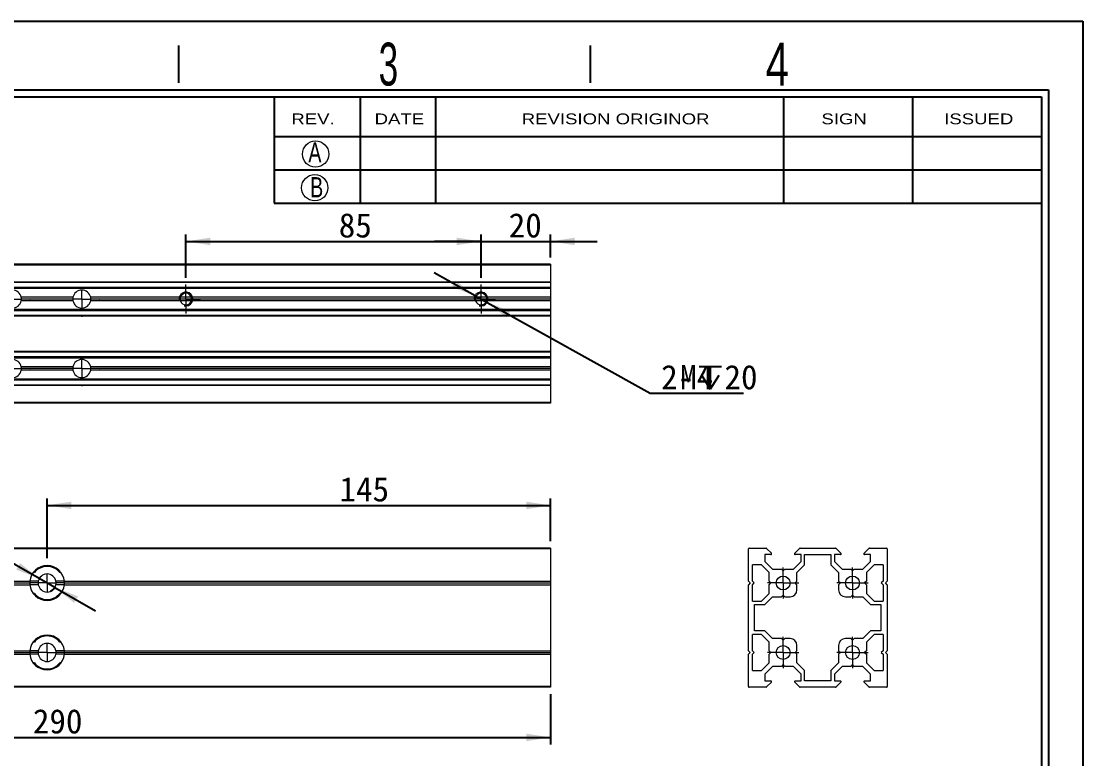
# Model space of a CAD drawing. Header units: millimetres. Extents: x 4 to 590, y 3 to 417.
# Drawn here: x 284.5 to 590.2, y 205.1 to 417.3 of the extents above; entities that cross this region are included whole.
import ezdxf

# ---------------------------------------------------------------- set-up
doc = ezdxf.new("R2010")
doc.units = ezdxf.units.MM
doc.header["$LTSCALE"] = 2
doc.linetypes.add('CENTER', pattern=[10.16, 6.35, -1.27, 1.27, -1.27])
doc.layers.add('DIM', color=5, linetype='Continuous')
doc.layers.add('SLD-0', color=179, linetype='Continuous')
doc.layers.add('中心线', color=1, linetype='CENTER', lineweight=15)
doc.styles.add('SLDTEXTSTYLE0', font='SIMSUN.TTC', dxfattribs={"width": 0.67})
doc.styles.add('SLDTEXTSTYLE10', font='ARIAL.TTF', dxfattribs={"width": 1.2324})
doc.styles.add('SLDTEXTSTYLE14', font='SIMSUN.TTC')
doc.styles.add('SLDTEXTSTYLE5', font='GOTHIC.TTF', dxfattribs={"width": 0.7304})
doc.styles.add('SLDTEXTSTYLE6', font='GOTHIC.TTF', dxfattribs={"width": 0.61171})
doc.dimstyles.new('SLDDIMSTYLE0', dxfattribs={"dimtxt": 7, "dimasz": 7, "dimexe": 0, "dimexo": 0.0625, "dimgap": 1.75, "dimtad": 2, "dimrnd": 1e-09, "dimzin": 12, "dimdsep": 46, "dimtxsty": 'SLDTEXTSTYLE0', "dimsah": 1, "dimcen": 0.09, "dimadec": 0, "dimazin": 3, "dimtfac": 1, "dimtofl": 0, "dimtmove": 0, "dimatfit": 3, "dimfxl": 0, "dimfrac": 2, "dimtolj": 1, "dimtzin": 12, "dimarcsym": 0})
doc.dimstyles.new('SLDDIMSTYLE1', dxfattribs={"dimtxt": 7, "dimasz": 7, "dimexe": 0, "dimexo": 0.0625, "dimgap": 1.75, "dimtad": 2, "dimrnd": 1e-09, "dimzin": 12, "dimdsep": 46, "dimtxsty": 'SLDTEXTSTYLE0', "dimsah": 1, "dimcen": 0.09, "dimadec": 0, "dimazin": 3, "dimtfac": 1, "dimtmove": 0, "dimatfit": 0, "dimfxl": 0, "dimfrac": 2, "dimtolj": 1, "dimtzin": 12, "dimarcsym": 0})
doc.dimstyles.new('SLDDIMSTYLE2', dxfattribs={"dimtxt": 7, "dimasz": 7, "dimexe": 0, "dimexo": 0.0625, "dimgap": 1.75, "dimtad": 0, "dimtih": 1, "dimtoh": 1, "dimrnd": 1e-09, "dimzin": 12, "dimdsep": 46, "dimtxsty": 'SLDTEXTSTYLE0', "dimsah": 1, "dimcen": 0, "dimadec": 0, "dimazin": 3, "dimtfac": 1, "dimtmove": 0, "dimatfit": 3, "dimfxl": 0, "dimfrac": 2, "dimtolj": 1, "dimtzin": 12, "dimarcsym": 0})

# ---------------------------------------------------------------- blocks, each defined once
blk = doc.blocks.new('_D_3')
at = {"layer": 'DIM'}
for p, q in [((291.91, 262.76), (291.91, 279.99)), ((436.91, 267.66), (436.91, 279.99)), ((291.91, 277.99), (436.91, 277.99))]:
    blk.add_line(p, q, dxfattribs=at)
for points in [[(291.91, 277.99), (298.91, 276.91), (298.91, 279.07)], [(436.91, 277.99), (429.91, 279.07), (429.91, 276.91)]]:
    blk.add_solid(points, dxfattribs=at)
at = {"layer": 'DIM', "insert": (376.13, 286.14), "char_height": 7, "attachment_point": 1, "style": 'SLDTEXTSTYLE14'}
blk.add_mtext('145', dxfattribs=at)
blk = doc.blocks.new('_D_4')
at = {"layer": 'DIM'}
for p, q in [((146.91, 223.66), (146.91, 209.21)), ((436.91, 223.66), (436.91, 209.21)), ((146.91, 211.21), (436.91, 211.21))]:
    blk.add_line(p, q, dxfattribs=at)
for points in [[(146.91, 211.21), (153.91, 210.13), (153.91, 212.29)], [(436.91, 211.21), (429.91, 212.29), (429.91, 210.13)]]:
    blk.add_solid(points, dxfattribs=at)
at = {"layer": 'DIM', "insert": (287.82, 219.35), "char_height": 7, "attachment_point": 1, "style": 'SLDTEXTSTYLE14'}
blk.add_mtext('290', dxfattribs=at)
blk = doc.blocks.new('SW_SYMBOL_HOLE_SPOT')
at = {"layer": 'DIM', "color": 0}
for p, q in [((0, 1750), (0, 150)), ((3200, 150), (3200, 1750)), ((0, 150), (3200, 150))]:
    blk.add_line(p, q, dxfattribs=at)
blk = doc.blocks.new('SW_SYMBOL_HOLE_DEPTH')
at = {"layer": 'DIM', "color": 0}
for p, q in [((0, 1750), (1600, 1750)), ((800, 1750), (800, 150)), ((200, 1110), (800, 150)), ((1400, 1110), (800, 150))]:
    blk.add_line(p, q, dxfattribs=at)
blk = doc.blocks.new('_D_5')
at = {"layer": 'DIM'}
for p, q in [((254.89, 276.84), (208.59, 276.84)), ((289.66, 256.95), (254.89, 276.84)), ((294.17, 254.36), (289.66, 256.95)), ((294.17, 254.36), (305.85, 247.68))]:
    blk.add_line(p, q, dxfattribs=at)
blk.add_arc((291.91, 255.66), 2.6, 292.652, 333.5189, dxfattribs=at)
for points in [[(289.66, 256.95), (284.12, 261.36), (283.05, 259.49)], [(294.17, 254.36), (299.71, 249.95), (300.78, 251.82)]]:
    blk.add_solid(points, dxfattribs=at)
at = {"layer": 'DIM', "xscale": 0.004072727272727273, "yscale": 0.004072727272727273, "zscale": 0.004072727272727273}
for name, p in [('SW_SYMBOL_HOLE_SPOT', (210.24, 277.42)), ('SW_SYMBOL_HOLE_DEPTH', (240, 277.42))]:
    blk.add_blockref(name, p, dxfattribs=at)
at = {"layer": 'DIM', "char_height": 7, "attachment_point": 1, "style": 'SLDTEXTSTYLE14'}
for s, insert in [('2- ', (208.59, 295.14)), ('%%c', (216.75, 295.14)), ('5.2', (224.49, 295.14)), ('THROUGH', (232.66, 295.14)), ('%%c', (224.09, 284.99)), ('9.5', (231.83, 284.99)), ('6', (247.33, 284.99))]:
    blk.add_mtext(s, dxfattribs=dict(at, insert=insert))
blk = doc.blocks.new('SW_CENTERMARKSYMBOL_4')
at = {"layer": '中心线', "color": 0}
for p, q in [((0, 5), (0, 5.1)), ((-5, 0), (-5.1, 0)), ((0, 0), (-2.5, 0)), ((0, 0), (0, 2.5)), ((0, 0), (0, -2.5)), ((0, 0), (2.5, 0)), ((5, 0), (5.1, 0)), ((0, -5), (0, -5.1))]:
    blk.add_line(p, q, dxfattribs=at)
blk = doc.blocks.new('SW_CENTERMARKSYMBOL_5')
at = {"layer": '中心线', "color": 0}
for p, q in [((0, 5), (0, 5.1)), ((-5, 0), (-5.1, 0)), ((0, 0), (-2.5, 0)), ((0, 0), (0, 2.5)), ((0, 0), (0, -2.5)), ((0, 0), (2.5, 0)), ((5, 0), (5.1, 0)), ((0, -5), (0, -5.1))]:
    blk.add_line(p, q, dxfattribs=at)
blk = doc.blocks.new('_D_6')
at = {"layer": 'DIM'}
for p, q in [((416.91, 343.53), (416.91, 355.97)), ((436.91, 349.38), (436.91, 355.97)), ((416.91, 353.97), (403.45, 353.97)), ((416.91, 353.97), (436.91, 353.97)), ((436.91, 353.97), (450.37, 353.97))]:
    blk.add_line(p, q, dxfattribs=at)
for points in [[(416.91, 353.97), (409.91, 355.05), (409.91, 352.89)], [(436.91, 353.97), (443.91, 352.89), (443.91, 355.05)]]:
    blk.add_solid(points, dxfattribs=at)
at = {"layer": 'DIM', "insert": (424.88, 362.11), "char_height": 7, "attachment_point": 1, "style": 'SLDTEXTSTYLE14'}
blk.add_mtext('20', dxfattribs=at)
blk = doc.blocks.new('_D_7')
at = {"layer": 'DIM'}
for p, q in [((331.91, 343.53), (331.91, 355.97)), ((416.91, 343.53), (416.91, 355.97)), ((331.91, 353.97), (416.91, 353.97))]:
    blk.add_line(p, q, dxfattribs=at)
for points in [[(331.91, 353.97), (338.91, 352.89), (338.91, 355.05)], [(416.91, 353.97), (409.91, 355.05), (409.91, 352.89)]]:
    blk.add_solid(points, dxfattribs=at)
at = {"layer": 'DIM', "insert": (375.92, 362.11), "char_height": 7, "attachment_point": 1, "style": 'SLDTEXTSTYLE14'}
blk.add_mtext('85', dxfattribs=at)
blk = doc.blocks.new('_D_8')
at = {"layer": 'DIM', "color": 5}
for p, q in [((415.17, 338.35), (403.4, 344.9)), ((415.17, 338.35), (418.66, 336.41)), ((418.66, 336.41), (465.62, 310.26)), ((465.62, 310.26), (492.46, 310.26))]:
    blk.add_line(p, q, dxfattribs=at)
for points in [[(415.17, 338.35), (409.57, 342.7), (408.53, 340.82)], [(418.66, 336.41), (424.25, 332.06), (425.3, 333.94)]]:
    blk.add_solid(points, dxfattribs=at)
at = {"layer": 'DIM', "color": 5, "xscale": 0.004072727272727273, "yscale": 0.004072727272727273, "zscale": 0.004072727272727273}
blk.add_blockref('SW_SYMBOL_HOLE_DEPTH', (479.68, 310.83), dxfattribs=at)
at = {"layer": 'DIM', "color": 5, "char_height": 7, "attachment_point": 1, "style": 'SLDTEXTSTYLE14'}
for s, insert in [('2-', (468.79, 318.4)), ('M4', (474.24, 318.4)), ('20', (487.02, 318.4))]:
    blk.add_mtext(s, dxfattribs=dict(at, insert=insert))
blk = doc.blocks.new('SW_CENTERMARKSYMBOL_6')
at = {"layer": '中心线', "color": 0}
for p, q in [((0, 2.5), (0, 4.15)), ((-2.5, 0), (-4.15, 0)), ((0, 0), (-2.5, 0)), ((0, 0), (0, 2.5)), ((0, 0), (0, -2.5)), ((0, 0), (2.5, 0)), ((2.5, 0), (4.15, 0)), ((0, -2.5), (0, -4.15))]:
    blk.add_line(p, q, dxfattribs=at)
blk = doc.blocks.new('SW_CENTERMARKSYMBOL_7')
at = {"layer": '中心线', "color": 0}
for p, q in [((0, 2.5), (0, 4.15)), ((-2.5, 0), (-4.15, 0)), ((0, 0), (-2.5, 0)), ((0, 0), (0, 2.5)), ((0, 0), (0, -2.5)), ((0, 0), (2.5, 0)), ((2.5, 0), (4.15, 0)), ((0, -2.5), (0, -4.15))]:
    blk.add_line(p, q, dxfattribs=at)
blk = doc.blocks.new('SW_CENTERMARKSYMBOL_8')
at = {"layer": '中心线', "color": 0}
for p, q in [((0, 5), (0, 5.1)), ((-5, 0), (-5.1, 0)), ((0, 0), (-2.5, 0)), ((0, 0), (0, 2.5)), ((0, 0), (0, -2.5)), ((0, 0), (2.5, 0)), ((5, 0), (5.1, 0)), ((0, -5), (0, -5.1))]:
    blk.add_line(p, q, dxfattribs=at)
blk = doc.blocks.new('SW_CENTERMARKSYMBOL_9')
at = {"layer": '中心线', "color": 0}
for p, q in [((0, 5), (0, 5.1)), ((-5, 0), (-5.1, 0)), ((0, 0), (-2.5, 0)), ((0, 0), (0, 2.5)), ((0, 0), (0, -2.5)), ((0, 0), (2.5, 0)), ((5, 0), (5.1, 0)), ((0, -5), (0, -5.1))]:
    blk.add_line(p, q, dxfattribs=at)
blk = doc.blocks.new('SW_CENTERMARKSYMBOL_10')
at = {"layer": '中心线', "color": 0}
for p, q in [((0, 5), (0, 5.1)), ((-5, 0), (-5.1, 0)), ((0, 0), (-2.5, 0)), ((0, 0), (0, 2.5)), ((0, 0), (0, -2.5)), ((0, 0), (2.5, 0)), ((5, 0), (5.1, 0)), ((0, -5), (0, -5.1))]:
    blk.add_line(p, q, dxfattribs=at)
blk = doc.blocks.new('SW_CENTERMARKSYMBOL_11')
at = {"layer": '中心线', "color": 0}
for p, q in [((0, 5), (0, 5.1)), ((-5, 0), (-5.1, 0)), ((0, 0), (-2.5, 0)), ((0, 0), (0, 2.5)), ((0, 0), (0, -2.5)), ((0, 0), (2.5, 0)), ((5, 0), (5.1, 0)), ((0, -5), (0, -5.1))]:
    blk.add_line(p, q, dxfattribs=at)
blk = doc.blocks.new('SW_CENTERMARKSYMBOL_12')
at = {"layer": '中心线', "color": 0}
for p, q in [((0, 2.5), (0, 4.5)), ((-2.5, 0), (-4.5, 0)), ((0, 0), (-2.5, 0)), ((0, 0), (0, 2.5)), ((0, 0), (0, -2.5)), ((0, 0), (2.5, 0)), ((2.5, 0), (4.5, 0)), ((0, -2.5), (0, -4.5))]:
    blk.add_line(p, q, dxfattribs=at)
blk = doc.blocks.new('SW_CENTERMARKSYMBOL_13')
at = {"layer": '中心线', "color": 0}
for p, q in [((0, 2.5), (0, 4.5)), ((-2.5, 0), (-4.5, 0)), ((0, 0), (-2.5, 0)), ((0, 0), (0, 2.5)), ((0, 0), (0, -2.5)), ((0, 0), (2.5, 0)), ((2.5, 0), (4.5, 0)), ((0, -2.5), (0, -4.5))]:
    blk.add_line(p, q, dxfattribs=at)
blk = doc.blocks.new('SW_CENTERMARKSYMBOL_14')
at = {"layer": '中心线', "color": 0}
for p, q in [((0, 2.5), (0, 4.5)), ((-2.5, 0), (-4.5, 0)), ((0, 0), (-2.5, 0)), ((0, 0), (0, 2.5)), ((0, 0), (0, -2.5)), ((0, 0), (2.5, 0)), ((2.5, 0), (4.5, 0)), ((0, -2.5), (0, -4.5))]:
    blk.add_line(p, q, dxfattribs=at)
blk = doc.blocks.new('SW_CENTERMARKSYMBOL_15')
at = {"layer": '中心线', "color": 0}
for p, q in [((0, 2.5), (0, 4.5)), ((-2.5, 0), (-4.5, 0)), ((0, 0), (-2.5, 0)), ((0, 0), (0, 2.5)), ((0, 0), (0, -2.5)), ((0, 0), (2.5, 0)), ((2.5, 0), (4.5, 0)), ((0, -2.5), (0, -4.5))]:
    blk.add_line(p, q, dxfattribs=at)

msp = doc.modelspace()

# ---------------------------------------------------------------- linework, layer by layer
at = {"color": 7, "linetype": 'Continuous', "lineweight": 15}
for p, q in [((436.913, 347.379), (146.913, 347.379)), ((436.913, 347.179), (146.913, 347.179)), ((436.913, 347.379), (436.913, 347.179)), ((436.913, 347.179), (436.913, 342.262)), ((436.913, 342.262), (146.913, 342.262)), ((436.913, 342.12), (146.913, 342.12)), ((436.913, 340.72), (146.913, 340.72)), ((146.913, 340.662), (436.913, 340.662)), ((436.913, 340.389), (146.913, 340.389)), ((436.913, 342.262), (436.913, 342.12)), ((436.913, 342.12), (436.913, 340.72)), ((436.913, 340.72), (436.913, 340.662)), ((436.913, 340.662), (436.913, 340.389)), ((436.913, 340.389), (436.913, 337.879)), ((299.361, 337.879), (284.464, 337.879)), ((299.361, 336.879), (284.464, 336.879)), ((299.313, 337.379), (284.513, 337.379)), ((330.34, 337.879), (304.464, 337.879)), ((330.34, 336.879), (304.464, 336.879)), ((330.263, 337.379), (304.513, 337.379)), ((333.563, 337.379), (330.275, 337.379)), ((333.469, 336.879), (330.343, 336.879)), ((333.48, 337.879), (330.354, 337.879)), ((415.34, 337.879), (333.485, 337.879)), ((415.34, 336.879), (333.485, 336.879)), ((415.263, 337.379), (333.563, 337.379)), ((418.563, 337.379), (415.275, 337.379)), ((418.469, 336.879), (415.343, 336.879)), ((418.48, 337.879), (415.354, 337.879)), ((436.913, 337.879), (418.485, 337.879)), ((436.913, 336.879), (418.485, 336.879)), ((436.913, 337.379), (418.563, 337.379)), ((436.913, 337.879), (436.913, 337.379)), ((436.913, 337.379), (436.913, 336.879)), ((436.913, 336.879), (436.913, 334.369)), ((436.913, 334.369), (146.913, 334.369)), ((436.913, 334.096), (146.913, 334.096)), ((436.913, 334.038), (146.913, 334.038)), ((436.913, 334.369), (436.913, 334.096)), ((436.913, 334.096), (436.913, 334.038)), ((436.913, 334.038), (436.913, 332.638)), ((436.913, 332.638), (146.913, 332.638)), ((436.913, 332.496), (146.913, 332.496)), ((436.913, 332.638), (436.913, 332.496)), ((436.913, 332.496), (436.913, 322.262)), ((436.913, 322.262), (146.913, 322.262)), ((436.913, 322.12), (146.913, 322.12)), ((436.913, 322.262), (436.913, 322.12)), ((436.913, 322.12), (436.913, 320.72)), ((436.913, 320.72), (146.913, 320.72)), ((146.913, 320.662), (436.913, 320.662)), ((436.913, 320.389), (146.913, 320.389)), ((436.913, 320.72), (436.913, 320.662)), ((436.913, 320.662), (436.913, 320.389)), ((436.913, 320.389), (436.913, 317.879)), ((299.361, 317.879), (284.464, 317.879)), ((299.361, 316.879), (284.464, 316.879)), ((299.313, 317.379), (284.513, 317.379)), ((436.913, 317.879), (304.464, 317.879)), ((436.913, 316.879), (304.464, 316.879)), ((436.913, 317.379), (304.513, 317.379)), ((436.913, 317.879), (436.913, 317.379)), ((436.913, 317.379), (436.913, 316.879)), ((436.913, 316.879), (436.913, 314.369)), ((436.913, 314.369), (146.913, 314.369)), ((436.913, 314.096), (146.913, 314.096)), ((436.913, 314.038), (146.913, 314.038)), ((436.913, 312.638), (146.913, 312.638)), ((436.913, 312.496), (146.913, 312.496)), ((436.913, 314.369), (436.913, 314.096)), ((436.913, 314.096), (436.913, 314.038)), ((436.913, 314.038), (436.913, 312.638)), ((436.913, 312.638), (436.913, 312.496)), ((436.913, 312.496), (436.913, 307.579)), ((436.913, 307.579), (146.913, 307.579)), ((436.913, 307.379), (146.913, 307.379)), ((436.913, 307.579), (436.913, 307.379)), ((436.913, 265.656), (146.913, 265.656)), ((436.913, 265.456), (146.913, 265.456)), ((436.913, 265.656), (436.913, 265.456)), ((436.913, 265.456), (436.913, 256.156)), ((493.893, 256.156), (493.893, 265.456)), ((494.093, 265.656), (499.01, 265.656)), ((500.41, 263.856), (498.683, 263.856)), ((498.683, 263.856), (498.683, 261.856)), ((499.152, 265.598), (500.552, 264.198)), ((507.235, 264.198), (508.635, 265.598)), ((509.103, 263.856), (507.376, 263.856)), ((508.776, 265.656), (519.01, 265.656)), ((509.103, 261.856), (509.103, 263.856)), ((510.093, 263.856), (517.693, 263.856)), ((510.093, 260.866), (510.093, 263.856)), ((517.693, 263.856), (517.693, 260.866)), ((520.41, 263.856), (518.683, 263.856)), ((518.683, 263.856), (518.683, 261.856)), ((519.152, 265.598), (520.552, 264.198)), ((527.235, 264.198), (528.635, 265.598)), ((529.103, 263.856), (527.376, 263.856)), ((528.776, 265.656), (533.693, 265.656)), ((529.103, 261.856), (529.103, 263.856)), ((533.893, 265.456), (533.893, 256.156)), ((497.693, 260.866), (495.093, 260.866)), ((495.093, 256.156), (495.093, 260.866)), ((499.893, 258.666), (497.693, 260.866)), ((498.683, 261.856), (500.883, 259.656)), ((506.903, 259.656), (509.103, 261.856)), ((507.893, 258.666), (510.093, 260.866)), ((517.693, 260.866), (519.893, 258.666)), ((518.683, 261.856), (520.883, 259.656)), ((526.903, 259.656), (529.103, 261.856)), ((530.093, 260.866), (527.893, 258.666)), ((532.693, 260.866), (530.093, 260.866)), ((532.693, 260.866), (532.693, 256.156)), ((288.238, 258.666), (287.92, 258.666)), ((290.388, 257.656), (290.251, 257.656)), ((293.574, 257.656), (293.437, 257.656)), ((295.905, 258.666), (295.587, 258.666)), ((499.893, 256.156), (499.893, 258.666)), ((500.883, 259.656), (503.393, 259.656)), ((503.393, 259.656), (503.893, 259.156)), ((503.893, 259.156), (504.393, 259.656)), ((504.393, 259.656), (506.903, 259.656)), ((507.893, 256.156), (507.893, 258.666)), ((519.893, 258.666), (519.893, 256.156)), ((520.883, 259.656), (523.393, 259.656)), ((523.393, 259.656), (523.893, 259.156)), ((523.893, 259.156), (524.393, 259.656)), ((524.393, 259.656), (526.903, 259.656)), ((527.893, 258.666), (527.893, 256.156)), ((146.913, 256.156), (286.938, 256.156)), ((146.913, 255.656), (286.913, 255.656)), ((146.913, 255.156), (286.938, 255.156)), ((289.313, 255.656), (286.913, 255.656)), ((289.361, 256.156), (286.938, 256.156)), ((289.361, 255.156), (286.938, 255.156)), ((296.888, 256.156), (294.464, 256.156)), ((296.888, 255.156), (294.464, 255.156)), ((296.913, 255.656), (294.513, 255.656)), ((296.888, 256.156), (436.913, 256.156)), ((296.888, 255.156), (436.913, 255.156)), ((296.913, 255.656), (436.913, 255.656)), ((436.913, 256.156), (436.913, 255.656)), ((436.913, 255.656), (436.913, 255.156)), ((436.913, 255.156), (436.913, 236.156)), ((493.893, 256.156), (494.393, 255.656)), ((494.393, 255.656), (493.893, 255.156)), ((493.893, 236.156), (493.893, 255.156)), ((495.593, 255.656), (495.093, 256.156)), ((495.093, 255.156), (495.593, 255.656)), ((495.093, 250.446), (495.093, 255.156)), ((500.393, 255.656), (499.893, 256.156)), ((499.893, 255.156), (500.393, 255.656)), ((499.893, 252.646), (499.893, 255.156)), ((507.393, 255.656), (507.893, 256.156)), ((507.893, 255.156), (507.393, 255.656)), ((507.893, 253.656), (507.893, 255.156)), ((519.893, 256.156), (520.393, 255.656)), ((520.393, 255.656), (519.893, 255.156)), ((519.893, 255.156), (519.893, 253.656)), ((527.893, 256.156), (527.393, 255.656)), ((527.393, 255.656), (527.893, 255.156)), ((527.893, 255.156), (527.893, 252.646)), ((532.693, 256.156), (532.193, 255.656)), ((532.193, 255.656), (532.693, 255.156)), ((532.693, 255.156), (532.693, 250.446)), ((533.393, 255.656), (533.893, 256.156)), ((533.893, 255.156), (533.393, 255.656)), ((533.893, 255.156), (533.893, 236.156)), ((288.238, 252.646), (287.92, 252.646)), ((295.905, 252.646), (295.587, 252.646)), ((497.693, 250.446), (499.893, 252.646)), ((498.683, 249.456), (500.883, 251.656)), ((500.883, 251.656), (503.393, 251.656)), ((503.393, 251.656), (503.893, 252.156)), ((503.893, 252.156), (504.393, 251.656)), ((504.393, 251.656), (505.893, 251.656)), ((521.893, 251.656), (523.393, 251.656)), ((523.393, 251.656), (523.893, 252.156)), ((523.893, 252.156), (524.393, 251.656)), ((524.393, 251.656), (526.903, 251.656)), ((526.903, 251.656), (529.103, 249.456)), ((527.893, 252.646), (530.093, 250.446)), ((495.093, 250.446), (497.693, 250.446)), ((495.693, 249.456), (498.683, 249.456)), ((495.693, 241.856), (495.693, 249.456)), ((529.103, 249.456), (532.093, 249.456)), ((530.093, 250.446), (532.693, 250.446)), ((532.093, 249.456), (532.093, 241.856)), ((498.683, 241.856), (495.693, 241.856)), ((500.883, 239.656), (498.683, 241.856)), ((529.103, 241.856), (526.903, 239.656)), ((532.093, 241.856), (529.103, 241.856)), ((288.238, 238.666), (287.92, 238.666)), ((295.905, 238.666), (295.587, 238.666)), ((497.693, 240.866), (495.093, 240.866)), ((495.093, 236.156), (495.093, 240.866)), ((499.893, 238.666), (497.693, 240.866)), ((499.893, 236.156), (499.893, 238.666)), ((503.393, 239.656), (500.883, 239.656)), ((503.893, 239.156), (503.393, 239.656)), ((504.393, 239.656), (503.893, 239.156)), ((505.893, 239.656), (504.393, 239.656)), ((523.393, 239.656), (521.893, 239.656)), ((523.893, 239.156), (523.393, 239.656)), ((524.393, 239.656), (523.893, 239.156)), ((526.903, 239.656), (524.393, 239.656)), ((530.093, 240.866), (527.893, 238.666)), ((527.893, 238.666), (527.893, 236.156)), ((532.693, 240.866), (530.093, 240.866)), ((532.693, 240.866), (532.693, 236.156)), ((146.913, 236.156), (286.938, 236.156)), ((146.913, 235.656), (286.913, 235.656)), ((289.313, 235.656), (286.913, 235.656)), ((289.361, 236.156), (286.938, 236.156)), ((290.388, 237.656), (290.251, 237.656)), ((293.574, 237.656), (293.437, 237.656)), ((296.888, 236.156), (294.464, 236.156)), ((296.913, 235.656), (294.513, 235.656)), ((296.888, 236.156), (436.913, 236.156)), ((296.913, 235.656), (436.913, 235.656)), ((436.913, 236.156), (436.913, 235.656)), ((436.913, 235.656), (436.913, 235.156)), ((493.893, 236.156), (494.393, 235.656)), ((494.393, 235.656), (493.893, 235.156)), ((495.593, 235.656), (495.093, 236.156)), ((495.093, 235.156), (495.593, 235.656)), ((500.393, 235.656), (499.893, 236.156)), ((499.893, 235.156), (500.393, 235.656)), ((507.393, 235.656), (507.893, 236.156)), ((507.893, 235.156), (507.393, 235.656)), ((507.893, 236.156), (507.893, 237.656)), ((519.893, 237.656), (519.893, 236.156)), ((519.893, 236.156), (520.393, 235.656)), ((520.393, 235.656), (519.893, 235.156)), ((527.893, 236.156), (527.393, 235.656)), ((527.393, 235.656), (527.893, 235.156)), ((532.693, 236.156), (532.193, 235.656)), ((532.193, 235.656), (532.693, 235.156)), ((533.393, 235.656), (533.893, 236.156)), ((533.893, 235.156), (533.393, 235.656)), ((146.913, 235.156), (286.938, 235.156)), ((289.361, 235.156), (286.938, 235.156)), ((288.238, 232.646), (287.92, 232.646)), ((296.888, 235.156), (294.464, 235.156)), ((295.905, 232.646), (295.587, 232.646)), ((296.888, 235.156), (436.913, 235.156)), ((436.913, 235.156), (436.913, 225.856)), ((493.893, 225.856), (493.893, 235.156)), ((495.093, 230.446), (495.093, 235.156)), ((497.693, 230.446), (499.893, 232.646)), ((499.893, 232.646), (499.893, 235.156)), ((507.893, 232.646), (507.893, 235.156)), ((510.093, 230.446), (507.893, 232.646)), ((519.893, 232.646), (517.693, 230.446)), ((519.893, 235.156), (519.893, 232.646)), ((527.893, 235.156), (527.893, 232.646)), ((527.893, 232.646), (530.093, 230.446)), ((532.693, 235.156), (532.693, 230.446)), ((533.893, 235.156), (533.893, 225.856)), ((495.093, 230.446), (497.693, 230.446)), ((500.883, 231.656), (498.683, 229.456)), ((498.683, 229.456), (498.683, 227.456)), ((503.393, 231.656), (500.883, 231.656)), ((503.893, 232.156), (503.393, 231.656)), ((504.393, 231.656), (503.893, 232.156)), ((506.903, 231.656), (504.393, 231.656)), ((509.103, 229.456), (506.903, 231.656)), ((509.103, 227.456), (509.103, 229.456)), ((510.093, 227.456), (510.093, 230.446)), ((517.693, 230.446), (517.693, 227.456)), ((520.883, 231.656), (518.683, 229.456)), ((518.683, 229.456), (518.683, 227.456)), ((523.393, 231.656), (520.883, 231.656)), ((523.893, 232.156), (523.393, 231.656)), ((524.393, 231.656), (523.893, 232.156)), ((526.903, 231.656), (524.393, 231.656)), ((529.103, 229.456), (526.903, 231.656)), ((529.103, 227.456), (529.103, 229.456)), ((530.093, 230.446), (532.693, 230.446)), ((498.683, 227.456), (500.41, 227.456)), ((500.552, 227.115), (499.152, 225.715)), ((508.635, 225.715), (507.235, 227.115)), ((507.376, 227.456), (509.103, 227.456)), ((517.693, 227.456), (510.093, 227.456)), ((518.683, 227.456), (520.41, 227.456)), ((520.552, 227.115), (519.152, 225.715)), ((528.635, 225.715), (527.235, 227.115)), ((527.376, 227.456), (529.103, 227.456)), ((436.913, 225.856), (146.913, 225.856)), ((436.913, 225.656), (146.913, 225.656)), ((436.913, 225.856), (436.913, 225.656)), ((499.01, 225.656), (494.093, 225.656)), ((519.01, 225.656), (508.776, 225.656)), ((533.693, 225.656), (528.776, 225.656))]:
    msp.add_line(p, q, dxfattribs=at)
for centre in [(503.893, 255.656), (523.893, 255.656), (503.893, 235.656), (523.893, 235.656)]:
    msp.add_circle(centre, 2, dxfattribs=at)
for centre, radius, start, end in [((281.913, 337.379), 2.6, 11.08749, 168.91251), ((301.913, 337.379), 2.6, 11.08749, 168.91251), ((281.913, 337.379), 2.6, 191.08749, 348.91251), ((281.913, 337.379), 2.6, 360, 11.08749), ((281.913, 337.379), 2.6, 348.91251, 360), ((301.913, 337.379), 2.6, 168.91251, 180), ((301.913, 337.379), 2.6, 180, 191.08749), ((301.913, 337.379), 2.6, 191.08749, 348.91251), ((301.913, 337.379), 2.6, 360, 11.08749), ((301.913, 337.379), 2.6, 348.91251, 360), ((331.913, 337.379), 1.65, 162.3603, 180), ((331.913, 337.379), 1.65, 180, 197.6397), ((331.913, 337.379), 1.65, 17.6397, 162.3603), ((331.913, 337.379), 1.65, 197.6397, 342.3603), ((331.913, 337.379), 1.65, 0, 17.6397), ((331.913, 337.379), 1.65, 342.3603, 0), ((416.913, 337.379), 1.65, 162.3603, 180), ((416.913, 337.379), 1.65, 180, 197.6397), ((416.913, 337.379), 1.65, 17.6397, 162.3603), ((416.913, 337.379), 1.65, 197.6397, 342.3603), ((416.913, 337.379), 1.65, 0, 17.6397), ((416.913, 337.379), 1.65, 342.3603, 0), ((281.913, 317.379), 2.6, 11.08749, 168.91251), ((301.913, 317.379), 2.6, 11.08749, 168.91251), ((281.913, 317.379), 2.6, 191.08749, 348.91251), ((281.913, 317.379), 2.6, 0, 11.08749), ((281.913, 317.379), 2.6, 348.91251, 0), ((301.913, 317.379), 2.6, 168.91251, 180), ((301.913, 317.379), 2.6, 180, 191.08749), ((301.913, 317.379), 2.6, 191.08749, 348.91251), ((301.913, 317.379), 2.6, 0, 11.08749), ((301.913, 317.379), 2.6, 348.91251, 0), ((494.093, 265.456), 0.2, 90, 180), ((499.01, 265.456), 0.2, 45, 90), ((500.41, 264.056), 0.2, 270, 45), ((507.376, 264.056), 0.2, 135, 270), ((508.776, 265.456), 0.2, 90, 135), ((519.01, 265.456), 0.2, 45, 90), ((520.41, 264.056), 0.2, 270, 45), ((527.376, 264.056), 0.2, 135, 270), ((528.776, 265.456), 0.2, 90, 135), ((533.693, 265.456), 0.2, 0, 90), ((291.913, 255.656), 5, 5.73917, 174.26083), ((291.913, 255.656), 4.75, 39.32325, 140.67675), ((291.913, 255.656), 2.6, 11.08749, 168.91251), ((291.913, 255.656), 5, 174.26083, 180), ((291.913, 255.656), 5, 180, 185.73917), ((291.913, 255.656), 5, 185.73917, 354.26083), ((291.913, 255.656), 2.6, 168.91251, 180), ((291.913, 255.656), 2.6, 180, 191.08749), ((291.913, 255.656), 2.6, 191.08749, 348.91251), ((291.913, 255.656), 2.6, 360, 11.08749), ((291.913, 255.656), 2.6, 348.91251, 360), ((291.913, 255.656), 5, 0, 5.73917), ((291.913, 255.656), 5, 354.26083, 0), ((291.913, 255.656), 4.75, 219.32325, 320.67675), ((505.893, 253.656), 2, 270, 0), ((521.893, 253.656), 2, 180, 270), ((291.913, 235.656), 5, 5.73917, 174.26083), ((291.913, 235.656), 4.75, 39.32325, 140.67675), ((505.893, 237.656), 2, 360, 90), ((521.893, 237.656), 2, 90, 180), ((291.913, 235.656), 5, 174.26083, 180), ((291.913, 235.656), 5, 180, 185.73917), ((291.913, 235.656), 2.6, 168.91251, 180), ((291.913, 235.656), 2.6, 180, 191.08749), ((291.913, 235.656), 2.6, 11.08749, 168.91251), ((291.913, 235.656), 2.6, 0, 11.08749), ((291.913, 235.656), 2.6, 348.91251, 0), ((291.913, 235.656), 5, 0, 5.73917), ((291.913, 235.656), 5, 354.26083, 0), ((291.913, 235.656), 5, 185.73917, 354.26083), ((291.913, 235.656), 4.75, 219.32325, 320.67675), ((291.913, 235.656), 2.6, 191.08749, 348.91251), ((500.41, 227.256), 0.2, 315, 90), ((507.376, 227.256), 0.2, 90, 225), ((520.41, 227.256), 0.2, 315, 90), ((527.376, 227.256), 0.2, 90, 225), ((494.093, 225.856), 0.2, 180, 270), ((499.01, 225.856), 0.2, 270, 315), ((508.776, 225.856), 0.2, 225, 270), ((519.01, 225.856), 0.2, 270, 315), ((528.776, 225.856), 0.2, 225, 270), ((533.693, 225.856), 0.2, 270, 0)]:
    msp.add_arc(centre, radius, start, end, dxfattribs=at)
at = {"color": 7, "linetype": 'Continuous', "lineweight": 0}
for centre in [(331.913, 337.379), (416.913, 337.379)]:
    msp.add_arc(centre, 2, 255, 195, dxfattribs=at)
at = {"layer": 'SLD-0'}
for p, q in [((3.624, 417.347), (590.213, 417.347)), ((590.213, 417.347), (590.213, 2.588)), ((25.35, 395.622), (578.363, 395.622)), ((504.035, 395.622), (504.035, 365.027)), ((541.199, 395.622), (541.199, 365.027)), ((578.363, 395.622), (578.363, 14.438))]:
    msp.add_line(p, q, dxfattribs=at)
at = {"layer": 'SLD-0', "color": 6, "linetype": 'Continuous'}
for p, q in [((329.905, 399.572), (329.905, 410.339)), ((448.408, 399.572), (448.408, 410.339)), ((23.375, 397.597), (580.338, 397.597)), ((580.338, 397.597), (580.338, 12.463))]:
    msp.add_line(p, q, dxfattribs=at)
at = {"layer": 'SLD-0', "color": 179, "linetype": 'Continuous'}
for p, q in [((357.318, 395.622), (357.318, 365.027)), ((382.1, 395.622), (382.1, 365.027)), ((403.773, 395.622), (403.773, 365.027)), ((357.318, 384.149), (578.363, 384.149)), ((357.318, 374.588), (578.363, 374.588)), ((357.318, 365.027), (578.363, 365.027))]:
    msp.add_line(p, q, dxfattribs=at)
at = {"layer": 'SLD-0', "lineweight": 0}
for centre in [(369.244, 379.127), (368.999, 369.43)]:
    msp.add_circle(centre, 3.789, dxfattribs=at)

# ---------------------------------------------------------------- block references
at = {"layer": '中心线'}
for name, p in [('SW_CENTERMARKSYMBOL_8', (281.913, 337.379)), ('SW_CENTERMARKSYMBOL_6', (331.913, 337.379)), ('SW_CENTERMARKSYMBOL_7', (416.913, 337.379)), ('SW_CENTERMARKSYMBOL_9', (301.913, 317.379)), ('SW_CENTERMARKSYMBOL_4', (291.913, 255.656)), ('SW_CENTERMARKSYMBOL_15', (503.893, 255.656)), ('SW_CENTERMARKSYMBOL_14', (523.893, 255.656)), ('SW_CENTERMARKSYMBOL_5', (291.913, 235.656)), ('SW_CENTERMARKSYMBOL_13', (503.893, 235.656)), ('SW_CENTERMARKSYMBOL_12', (523.893, 235.656))]:
    msp.add_blockref(name, p, dxfattribs=at)
at = {"layer": '中心线', "color": 1}
for name, p in [('SW_CENTERMARKSYMBOL_11', (301.913, 337.379)), ('SW_CENTERMARKSYMBOL_10', (281.913, 317.379))]:
    msp.add_blockref(name, p, dxfattribs=at)

# ---------------------------------------------------------------- texts
at = {"layer": 'SLD-0', "attachment_point": 1}
for s, insert, char_height, style in [('3', (387.413, 411.186), 12.344, 'SLDTEXTSTYLE6'), ('4', (498.881, 411.174), 12.344, 'SLDTEXTSTYLE5'), ('A', (367.156, 382.504), 5.807, 'SLDTEXTSTYLE5'), ('B', (367.664, 372.474), 5.807, 'SLDTEXTSTYLE5')]:
    msp.add_mtext(s, dxfattribs=dict(at, insert=insert, char_height=char_height, style=style))
at = {"layer": 'SLD-0', "color": 179, "attachment_point": 1, "style": 'SLDTEXTSTYLE10'}
for s, insert, char_height in [('REV.', (362.258, 390.8), 3.1073), ('DATE', (386.253, 390.8), 3.1073), ('REVISION ORIGINOR', (428.616, 390.8), 3.10727), ('SIGN', (514.933, 390.8), 3.1073), ('ISSUED', (550.296, 390.8), 3.1073)]:
    msp.add_mtext(s, dxfattribs=dict(at, insert=insert, char_height=char_height))

# ---------------------------------------------------------------- dimensions: what is measured, and where the dimension line sits
at = {"layer": 'DIM'}
for base, p1, p2, dimstyle, picture, middle in [((416.913, 353.968), (331.913, 341.529), (416.913, 341.529), 'SLDDIMSTYLE0', '_D_7', (378.64, 353.968)), ((436.913, 353.968), (416.913, 341.529), (436.913, 347.379), 'SLDDIMSTYLE1', '_D_6', (427.603, 353.968)), ((436.913, 277.99), (291.913, 260.756), (436.913, 265.656), 'SLDDIMSTYLE0', '_D_3', (380.212, 277.99)), ((436.913, 211.208), (146.913, 225.656), (436.913, 225.656), 'SLDDIMSTYLE0', '_D_4', (291.902, 211.208))]:
    dim = msp.add_linear_dim(base=base, p1=p1, p2=p2, dimstyle=dimstyle, dxfattribs=at)
    dim.commit()
    dim.dimension.update_dxf_attribs({"geometry": picture, "text_midpoint": middle, "dimtype": 160})
at = {"layer": 'DIM', "color": 5}
dim = msp.add_diameter_dim_2p(p1=(418.66, 336.406), p2=(415.165, 338.352), text='2-<>{\\fGDT;x}20', dimstyle='SLDDIMSTYLE2', dxfattribs=at)
dim.commit()
dim.dimension.update_dxf_attribs({"geometry": '_D_8', "text_midpoint": (480.628, 315.329), "dimtype": 163})
at = {"layer": 'DIM'}
dim = msp.add_diameter_dim_2p(p1=(289.656, 256.948), p2=(294.169, 254.365), text='2- <>THROUGH\\P{\\fGDT;v}%%c9.5{\\fGDT;x}6', dimstyle='SLDDIMSTYLE2', dxfattribs=at)
dim.commit()
dim.dimension.update_dxf_attribs({"geometry": '_D_5', "text_midpoint": (230.15, 286.99), "dimtype": 163})

doc.saveas('drawing.dxf')
